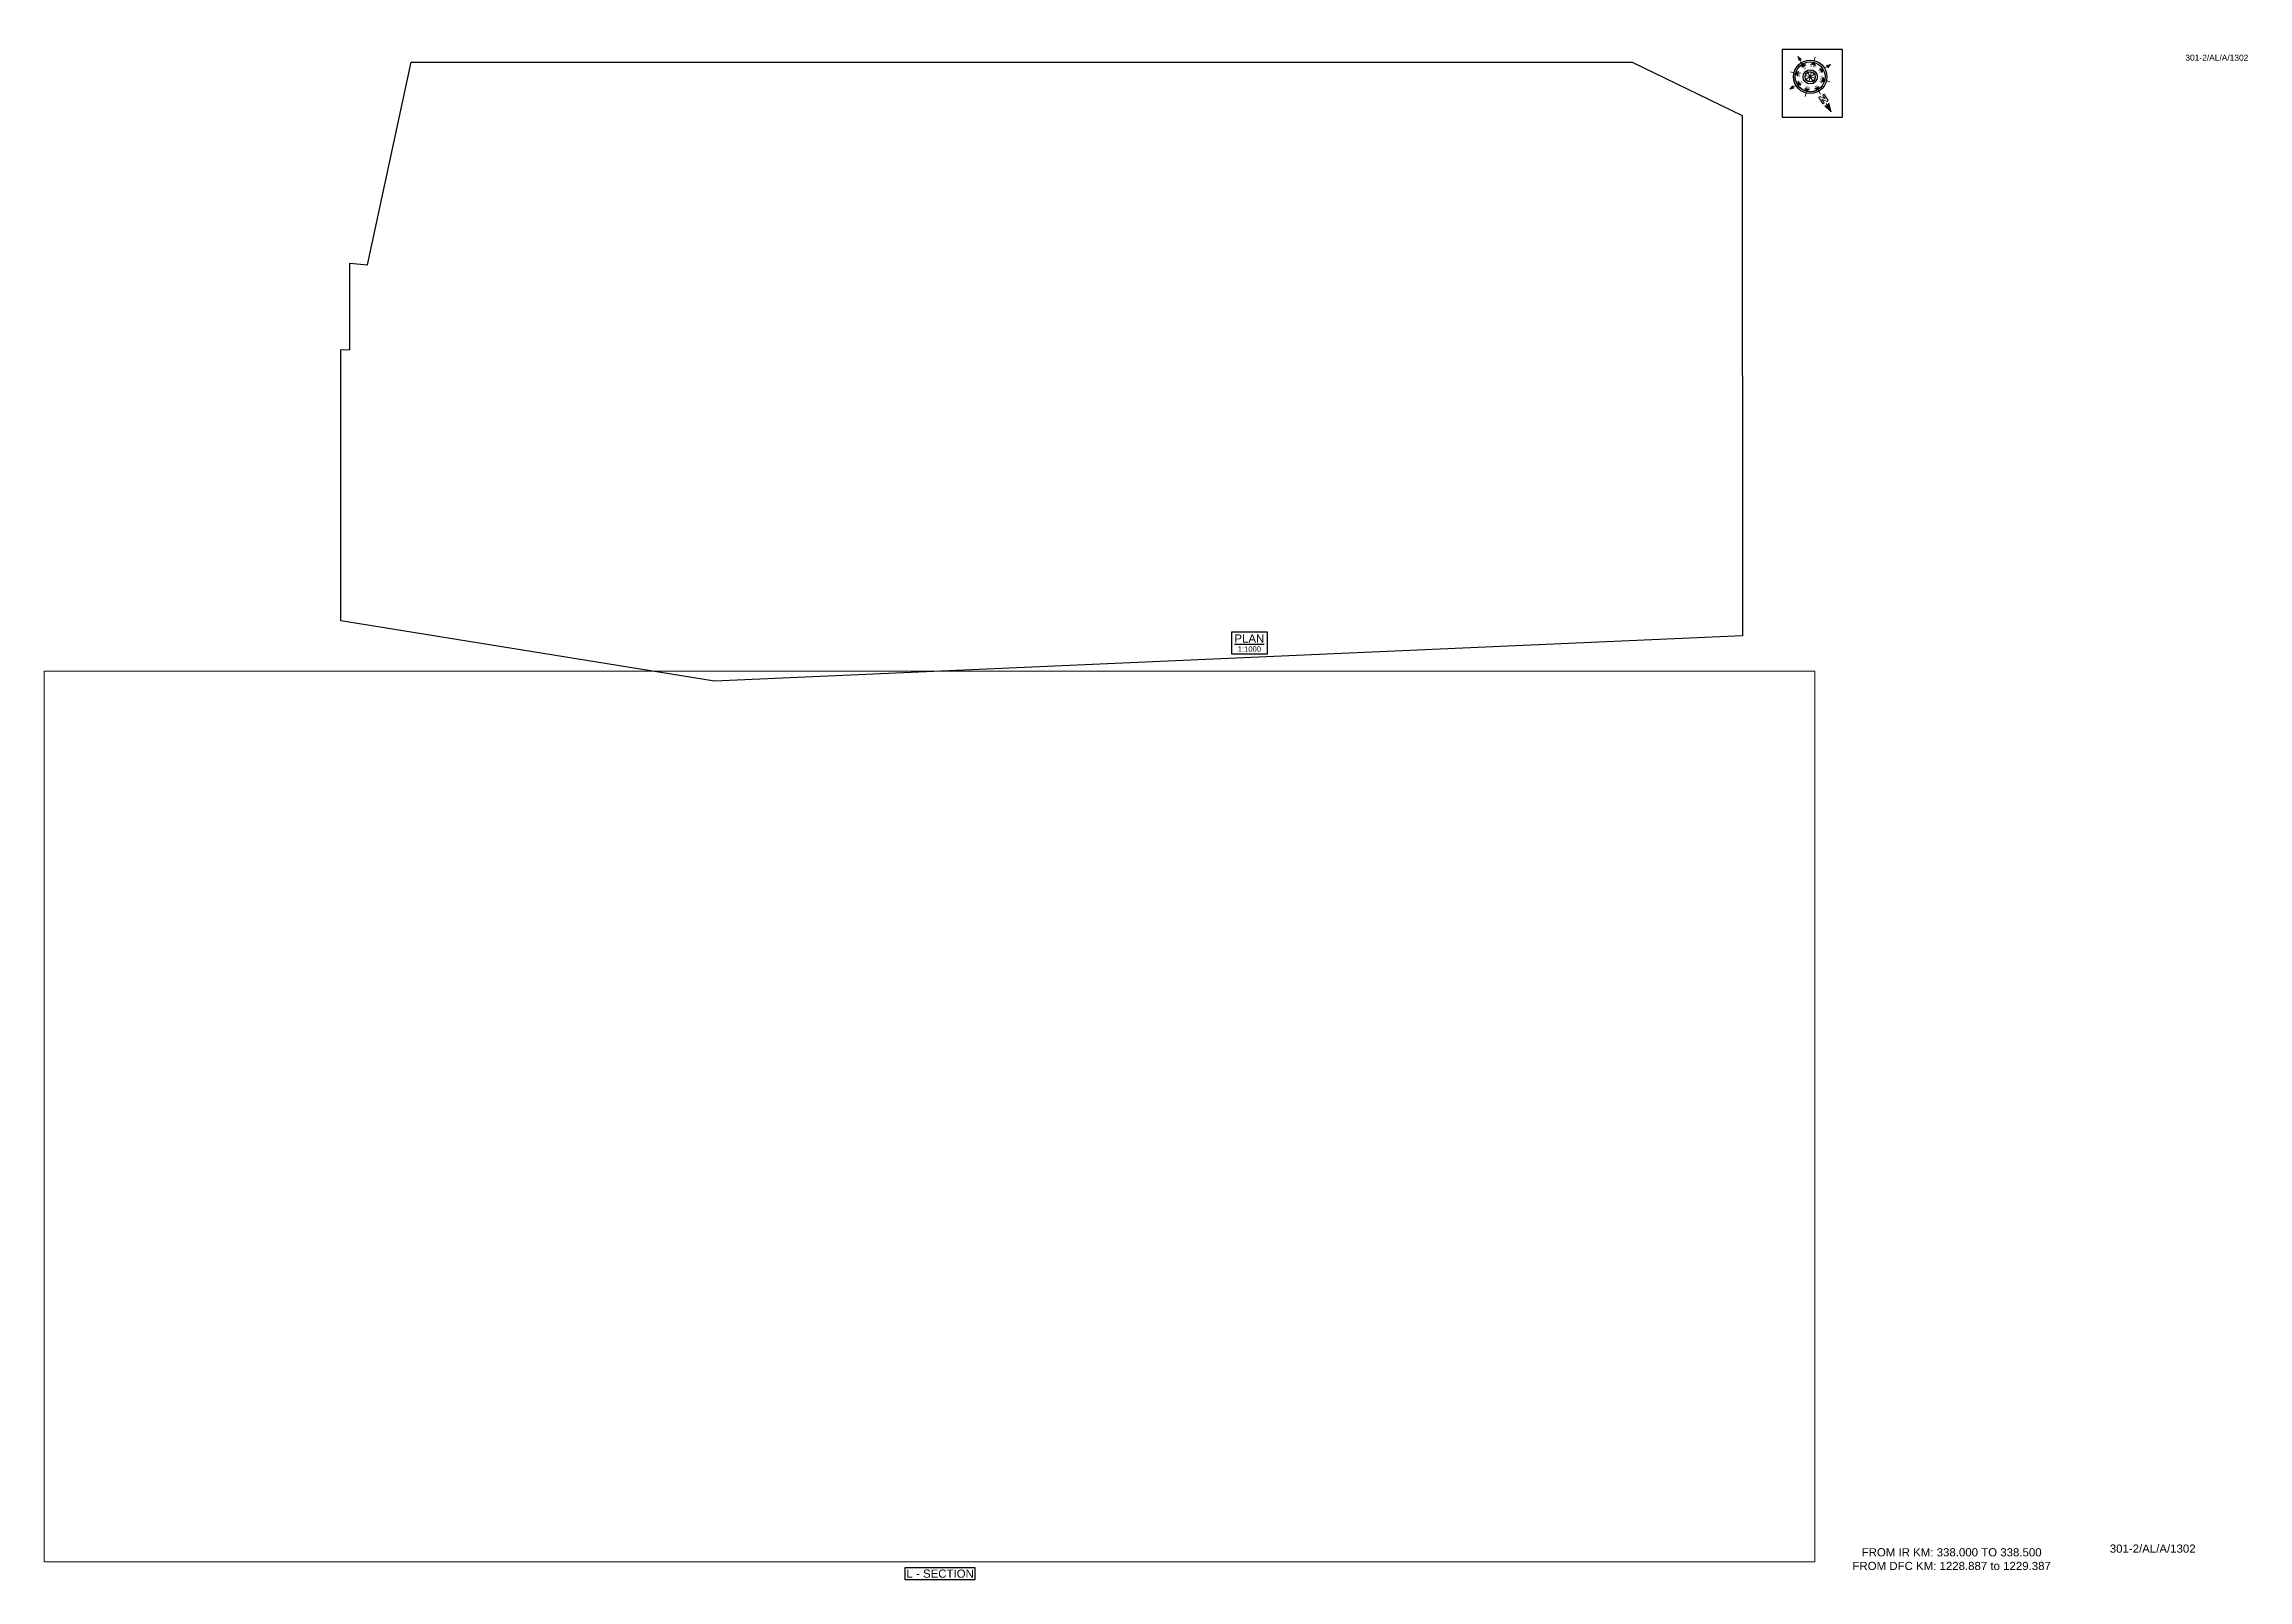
# Paper-space layout '1302' of a CAD drawing. Header units: metres. Extents: x 17 to 825, y 18 to 581.
import ezdxf
from ezdxf.enums import TextEntityAlignment as Align

# ---------------------------------------------------------------- set-up
doc = ezdxf.new("R2010")
doc.units = ezdxf.units.M
doc.header["$MEASUREMENT"] = 0
doc.layers.get('Defpoints').update_dxf_attribs({"color": 5})
doc.layers.add('title', color=7, linetype='Continuous')
doc.styles.get("Standard").update_dxf_attribs({"font": 'arial.ttf'})
doc.styles.add('Style-Arial', font='arial.ttf')

# ---------------------------------------------------------------- blocks, each defined once
blk = doc.blocks.new('N')
for points in [[(0, 8.41), (-0.49, 6.68), (0, 6.93)], [(0.49, 6.68), (0, 6.93), (0, 8.41)], [(-4.93, 0), (-4.07, 0.25), (-4.19, 0)], [(-4.07, -0.25), (-4.19, 0), (-4.93, 0)], [(-3.08, 0), (-2.59, 0.49), (-2.59, -0.49)], [(-2.18, 2.18), (-1.48, 2.18), (-2.18, 1.48)], [(0, 3.08), (0.49, 2.59), (-0.49, 2.59)], [(2.18, 2.18), (2.18, 1.48), (1.48, 2.18)], [(3.08, 0), (2.59, -0.49), (2.59, 0.49)], [(4.07, 0.25), (4.19, 0), (4.93, 0)], [(4.93, 0), (4.07, -0.25), (4.19, 0)], [(-2.18, -2.18), (-2.18, -1.48), (-1.48, -2.18)], [(0, -3.08), (-0.49, -2.59), (0.49, -2.59)], [(0, -4.93), (-0.25, -4.07), (0, -4.19)], [(0.25, -4.07), (0, -4.19), (0, -4.93)], [(2.18, -2.18), (1.48, -2.18), (2.18, -1.48)]]:
    blk.add_hatch(color=7).paths.add_polyline_path(points, flags=0)
h = blk.add_hatch(color=7)
h.paths.add_polyline_path([(0, -3.08), (0, -3.46, 1), (0, 3.46), (0, 3.08, -1)])
h.paths.add_polyline_path([(0, 1.05), (0, 1.48, 1), (0, -1.48), (0, -1.05, -1)])
at = {"color": 7, "linetype": 'ByBlock', "lineweight": 13}
for p, q in [((-0.61, 4.57), (-0.61, 6.12)), ((-0.61, 6.12), (-0.3, 6.12)), ((-0.3, 6.12), (0.32, 5.19)), ((0.32, 4.57), (-0.3, 5.5)), ((-0.3, 5.5), (-0.3, 4.57)), ((0.32, 5.19), (0.32, 6.12)), ((0.32, 6.12), (0.64, 6.12)), ((0.64, 6.12), (0.64, 4.57))]:
    blk.add_line(p, q, dxfattribs=at)
at = {"color": 7, "lineweight": 13}
for p, q in [((0, 6.41), (0, 7.28)), ((-3.46, 0), (-4.19, 0)), ((-2.45, 2.45), (-2.97, 2.97)), ((1.05, 0), (-1.05, 0)), ((-1.05, 0), (1.05, 0)), ((-0.74, 0.74), (0.74, -0.74)), ((0.74, 0.74), (-0.74, -0.74)), ((0.74, -0.74), (-0.74, 0.74)), ((-0.74, -0.74), (0.74, 0.74)), ((0, 3.46), (0, 4.19)), ((0, 3.46), (0, 3.08)), ((0, 1.05), (0, 1.48)), ((0, 1.05), (0, -1.05)), ((0, -1.05), (0, 1.05)), ((2.45, 2.45), (2.97, 2.97)), ((3.46, 0), (4.19, 0)), ((-2.45, -2.45), (-2.97, -2.97)), ((0, -1.05), (0, -1.48)), ((0, -3.46), (0, -3.08)), ((0, -3.46), (0, -4.19)), ((2.45, -2.45), (2.97, -2.97))]:
    blk.add_line(p, q, dxfattribs=at)
at = {"color": 7, "linetype": 'ByBlock', "lineweight": 13}
for points in [[(-0.3, 4.57), (-0.61, 4.57)], [(0.32, 4.57), (0.64, 4.57)]]:
    blk.add_lwpolyline(points, dxfattribs=at)
at = {"color": 7, "lineweight": 13}
for points in [[(0, 8.41), (-0.49, 6.68), (0, 6.93), (0, 6.93)], [(0.49, 6.68), (0, 6.93), (0, 8.41), (0, 8.41)], [(-4.93, 0), (-4.07, 0.25), (-4.19, 0), (-4.19, 0)], [(-4.07, -0.25), (-4.19, 0), (-4.93, 0), (-4.93, 0)], [(-3.08, 0), (-2.59, 0.49), (-2.59, -0.49), (-2.59, -0.49)], [(-2.18, 2.18), (-1.48, 2.18), (-2.18, 1.48), (-2.18, 1.48)], [(0, 3.08), (0.49, 2.59), (-0.49, 2.59), (-0.49, 2.59)], [(2.18, 2.18), (2.18, 1.48), (1.48, 2.18), (1.48, 2.18)], [(3.08, 0), (2.59, -0.49), (2.59, 0.49), (2.59, 0.49)], [(4.07, 0.25), (4.19, 0), (4.93, 0), (4.93, 0)], [(4.93, 0), (4.07, -0.25), (4.19, 0), (4.19, 0)], [(-2.18, -2.18), (-2.18, -1.48), (-1.48, -2.18), (-1.48, -2.18)], [(0, -3.08), (-0.49, -2.59), (0.49, -2.59), (0.49, -2.59)], [(0, -4.93), (-0.25, -4.07), (0, -4.19), (0, -4.19)], [(0.25, -4.07), (0, -4.19), (0, -4.93), (0, -4.93)], [(2.18, -2.18), (1.48, -2.18), (2.18, -1.48), (2.18, -1.48)]]:
    blk.add_lwpolyline(points, close=True, dxfattribs=at)
at = {"color": 7}
for radius in [3.46, 3.08, 1.48, 1.05]:
    blk.add_circle((0, 0), radius, dxfattribs=at)
for s, rotation, p in [('W', 90, (-2.1, 0)), ('NW', 45, (-1.48, 1.48)), ('NE', 315, (1.48, 1.48)), ('E', 270, (1.97, 0)), ('SW', 135, (-1.48, -1.48)), ('SE', 225, (1.48, -1.48))]:
    blk.add_text(s, height=0.6, rotation=rotation, dxfattribs=at).set_placement(p, align=Align.CENTER)
for s, p in [('N', (0, 2.1)), ('S', (0, -2.47))]:
    blk.add_text(s, height=0.6, dxfattribs=at).set_placement(p, align=Align.CENTER)

psp = doc.layouts.new('1302')

# ---------------------------------------------------------------- linework, layer by layer
psp.add_lwpolyline([(332.72, 18.39), (332.72, 22.99), (358.25, 22.99), (358.25, 18.39)], close=True)
at = {"layer": 'Defpoints'}
psp.add_lwpolyline([(151.72, 574.35), (598.95, 574.35), (639.29, 554.87), (639.35, 364.23), (262.79, 347.64), (125.92, 369.72), (125.92, 469.14), (129.29, 468.96), (129.3, 500.78), (135.74, 500.09)], close=True, dxfattribs=at)
at = {"layer": 'title', "color": 7, "linetype": 'Continuous', "lineweight": -3}
psp.add_lwpolyline([(452.38, 365.68), (465.26, 365.68), (465.26, 357.53), (452.38, 357.53)], close=True, dxfattribs=at)

# ---------------------------------------------------------------- texts
at = {"style": 'Style-Arial'}
for height, p in [(2.2, (801.62, 574.91)), (3, (773.92, 28.36))]:
    psp.add_text('301-2/AL/A/1302', height=height, dxfattribs=at).set_placement(p)
at = {"insert": (663.59, 30.01), "char_height": 3, "attachment_point": 1, "style": 'Style-Arial'}
psp.add_mtext_dynamic_manual_height_columns('\\pxqc;FROM IR KM: 338.000 TO 338.500\\P{\\C1;FROM DFC KM: 1228.887 to 1229.387}', width=104.8357, gutter_width=17.5, heights=[0], dxfattribs=at)
at = {"layer": 'title', "color": 7, "linetype": 'Continuous', "lineweight": -3, "style": 'Style-Arial'}
for s, height, p in [('%%UPLAN', 3, (458.77, 363.24)), ('1:1000', 2, (458.77, 359.38))]:
    psp.add_text(s, height=height, dxfattribs=at).set_placement(p, align=Align.MIDDLE)
at = {"layer": 'title', "style": 'Style-Arial'}
psp.add_text('L - SECTION', height=3, rotation=0.00006, dxfattribs=at).set_placement((345.5, 20.69), align=Align.MIDDLE_CENTER)

# ---------------------------------------------------------------- viewports
at = {"layer": 'Defpoints', "view_twist_angle": 211.03439127}
vp = psp.add_viewport(center=(382.64, 460.99), size=(513.43, 226.7115), view_center_point=(1228156.86, -3229724.64), view_height=226.7115, dxfattribs=at)
vp.dxf.flags = 0x10000  # cut along an outline
vp.dxf.clipping_boundary_handle = psp.add_lwpolyline([(151.72, 574.35), (598.95, 574.35), (639.29, 554.87), (639.35, 364.23), (262.79, 347.64), (125.92, 369.72), (125.92, 469.14), (129.29, 468.96), (129.3, 500.78), (135.74, 500.09)], format="xyb", close=True, dxfattribs={"invisible": 1}).dxf.handle
at = {"layer": 'Defpoints'}
psp.add_viewport(center=(341.58, 188.13), size=(648.6, 326.264), view_center_point=(38207.89, -2072.76), view_height=326.264, status=3, dxfattribs=at)

# ---------------------------------------------------------------- wipeouts: each hides what was drawn before it
psp.add_wipeout([(653.96, 579), (676, 579), (676, 554.19), (653.96, 554.19)])

# ---------------------------------------------------------------- next in the draw order: linework, layer by layer
psp.add_lwpolyline([(676, 579), (653.96, 579), (653.96, 554.19), (676, 554.19)], close=True)

# ---------------------------------------------------------------- next in the draw order: block references
at = {"xscale": 1.77154152297335, "yscale": 1.77154152297335, "zscale": 1.77154152297335, "rotation": 211.0343912723542}
psp.add_blockref('N', (664.2, 569), dxfattribs=at)

doc.saveas('drawing.dxf')
